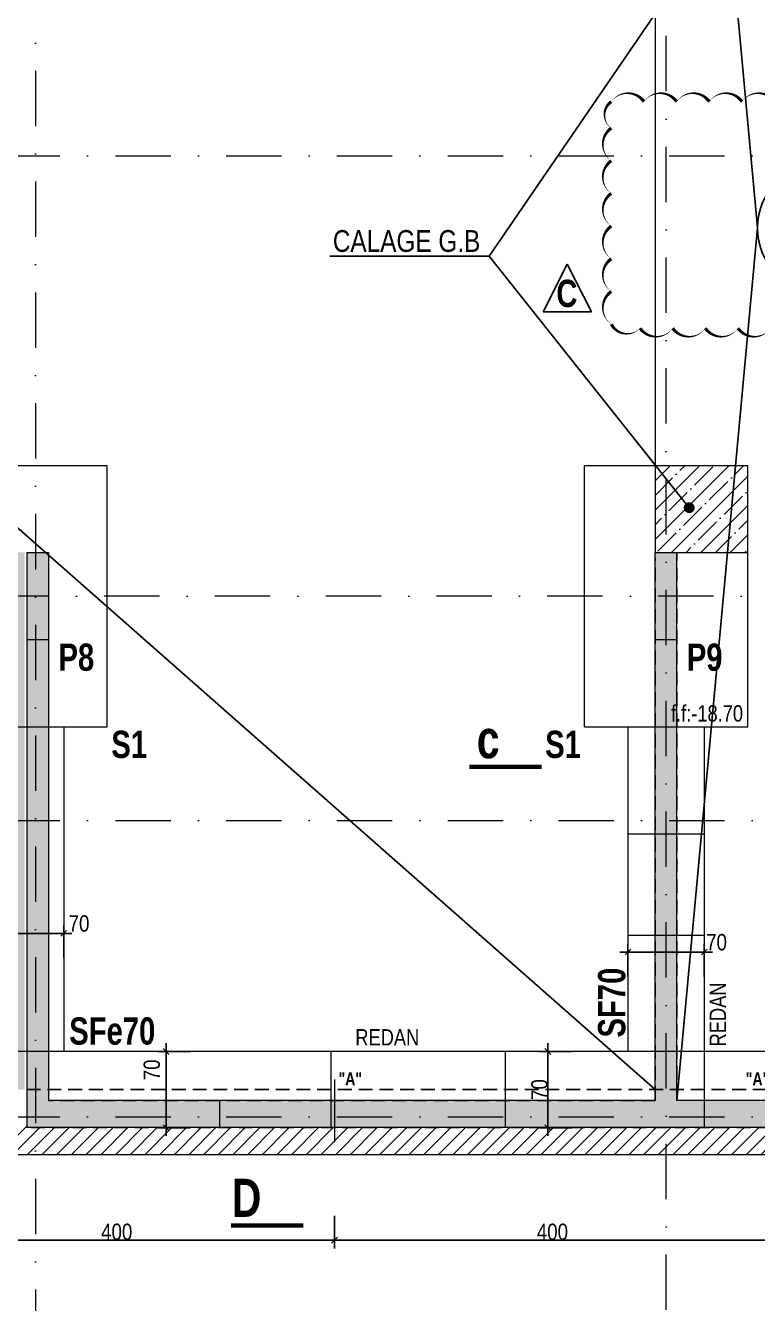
# Model space of a CAD drawing. Header units: centimetres. Extents: x 27441 to 36330, y -3271 to 929.
# Drawn here: x 30273 to 30945, y -1829 to -656 of the extents above; entities that cross this region are included whole.
import ezdxf
from ezdxf.enums import TextEntityAlignment as Align

# ---------------------------------------------------------------- set-up
doc = ezdxf.new("R2010")
doc.units = ezdxf.units.CM
doc.header["$PDMODE"] = 1
doc.header["$PDSIZE"] = -2
doc.linetypes.add('CACHEX2', pattern=[19.05, 12.7, -6.35])
doc.linetypes.add('TIRETPTX2', pattern=[50.8, 25.4, -12.7, 0, -12.7])
for name, color, linetype in [('01_cote_gen', 4, 'Continuous'), ('01_linteaux', 2, 'Continuous'), ('01_murs_sup', 2, 'CACHEX2'), ('01_poch_murs', 253, 'Continuous'), ('01_poch_poteaux', 250, 'Continuous'), ('01_texte', 230, 'Continuous'), ('AA_COTES', 2, 'Continuous')]:
    doc.layers.add(name, color=color, linetype=linetype)
for name, color, linetype, lineweight in [('01_murs_coup', 5, 'Continuous', 60), ('01_sem', 42, 'Continuous', 15), ('01_tram_axes', 2, 'TIRETPTX2', 9)]:
    doc.layers.add(name, color=color, linetype=linetype, lineweight=lineweight)
doc.styles.add('impact', font='impact.ttf')
doc.styles.add('MATTE_TXT', font='arial.ttf')
doc.styles.add('STYLE2', font='ARIALN.TTF')
doc.dimstyles.new('JB50', dxfattribs={"dimscale": 0.1, "dimtxt": 150, "dimasz": 15, "dimexe": 0.1, "dimexo": 0.1, "dimgap": 0.09, "dimtad": 1, "dimdec": 1, "dimdsep": 46, "dimtxsty": 'STYLE2', "dimblk1": 'BOND_G', "dimblk2": 'BOND_D', "dimsah": 1, "dimcen": 1.5, "dimdle": 0.01, "dimse1": 1, "dimse2": 1, "dimclrd": 4, "dimclre": 2, "dimclrt": 6, "dimazin": 2, "dimtfac": 2.333333, "dimtdec": 1, "dimtix": 1, "dimtmove": 2, "dimatfit": 3, "dimldrblk": 'BOND_G', "dimfxl": 1, "dimtolj": 1, "dimtzin": 0, "dimarcsym": 0})

# ---------------------------------------------------------------- blocks, each defined once
blk = doc.blocks.new('BOND_G')
at = {"layer": 'AA_COTES', "color": 0}
for p, q in [((0, -5), (0, 15)), ((5, 0), (-5, 0)), ((1.77, 1.77), (-1.77, -1.77))]:
    blk.add_line(p, q, dxfattribs=at)
blk = doc.blocks.new('BOND_D')
at = {"layer": 'AA_COTES', "color": 0}
for p, q in [((5, 0), (-5, 0)), ((-1.77, -1.77), (1.77, 1.77)), ((0, 5), (0, -15))]:
    blk.add_line(p, q, dxfattribs=at)
blk = doc.blocks.new('*D906')
at = {"layer": '01_cote_gen', "color": 4, "lineweight": -2, "transparency": 16777216}
blk.add_line((30402.3, -1665.9), (30402.3, -1598.9), dxfattribs=at)
at = {"layer": 'Defpoints', "color": 0, "lineweight": 0, "transparency": 16777216}
for p in [(30402.3, -1597.4), (30412.6, -1597.4), (30412.6, -1667.4)]:
    blk.add_point(p, dxfattribs=at)
at = {"layer": '01_cote_gen', "color": 4, "lineweight": -2, "transparency": 16777216, "xscale": 1.5, "yscale": 1.5, "zscale": 1.5}
for name, p, rotation in [('BOND_D', (30402.3, -1597.4), 90), ('BOND_G', (30402.3, -1667.4), 270)]:
    blk.add_blockref(name, p, dxfattribs=dict(at, rotation=rotation))
at = {"layer": '01_cote_gen', "color": 6, "lineweight": 0, "transparency": 16777216, "insert": (30389.3, -1614.3), "char_height": 15, "attachment_point": 5, "rotation": 90, "style": 'STYLE2'}
blk.add_mtext('\\A1;70', dxfattribs=at)
blk = doc.blocks.new('*D908')
at = {"layer": '01_cote_gen', "color": 4, "lineweight": -2, "transparency": 16777216}
blk.add_line((30239.9, -1489), (30306.9, -1489), dxfattribs=at)
at = {"layer": 'Defpoints', "color": 0, "lineweight": 0, "transparency": 16777216}
for p in [(30308.4, -1489), (30238.4, -1495.9), (30308.4, -1495.9)]:
    blk.add_point(p, dxfattribs=at)
at = {"layer": '01_cote_gen', "color": 4, "lineweight": -2, "transparency": 16777216, "xscale": 1.5, "yscale": 1.5, "zscale": 1.5, "rotation": 180}
blk.add_blockref('BOND_G', (30238.4, -1489), dxfattribs=at)
at = {"layer": '01_cote_gen', "color": 4, "lineweight": -2, "transparency": 16777216, "xscale": 1.5, "yscale": 1.5, "zscale": 1.5}
blk.add_blockref('BOND_D', (30308.4, -1489), dxfattribs=at)
at = {"layer": '01_cote_gen', "color": 6, "lineweight": 0, "transparency": 16777216, "insert": (30322.4, -1480), "char_height": 15, "attachment_point": 5, "style": 'STYLE2'}
blk.add_mtext('\\A1;70', dxfattribs=at)
blk = doc.blocks.new('*D909')
at = {"layer": '01_cote_gen', "color": 4, "lineweight": -2, "transparency": 16777216}
blk.add_line((30827.9, -1506.2), (30894.9, -1506.2), dxfattribs=at)
at = {"layer": 'Defpoints', "color": 0, "lineweight": 0, "transparency": 16777216}
for p in [(30826.4, -1513.1), (30896.4, -1506.2), (30896.4, -1513.1)]:
    blk.add_point(p, dxfattribs=at)
at = {"layer": '01_cote_gen', "color": 4, "lineweight": -2, "transparency": 16777216, "xscale": 1.5, "yscale": 1.5, "zscale": 1.5, "rotation": 180}
blk.add_blockref('BOND_G', (30826.4, -1506.2), dxfattribs=at)
at = {"layer": '01_cote_gen', "color": 4, "lineweight": -2, "transparency": 16777216, "xscale": 1.5, "yscale": 1.5, "zscale": 1.5}
blk.add_blockref('BOND_D', (30896.4, -1506.2), dxfattribs=at)
at = {"layer": '01_cote_gen', "color": 6, "lineweight": 0, "transparency": 16777216, "insert": (30907.7, -1497.2), "char_height": 15, "attachment_point": 5, "style": 'STYLE2'}
blk.add_mtext('\\A1;70', dxfattribs=at)
blk = doc.blocks.new('*D1273')
at = {"layer": '01_cote_gen', "color": 4, "lineweight": -2, "transparency": 16777216}
blk.add_line((30955.5, -1770.7), (30558.5, -1770.7), dxfattribs=at)
at = {"layer": 'Defpoints', "color": 0, "lineweight": 0, "transparency": 16777216}
for p in [(30557, -1680.8), (30957, -1680.8), (30557, -1770.7)]:
    blk.add_point(p, dxfattribs=at)
at = {"layer": '01_cote_gen', "color": 4, "lineweight": -2, "transparency": 16777216, "xscale": 1.5, "yscale": 1.5, "zscale": 1.5, "rotation": 180}
blk.add_blockref('BOND_D', (30557, -1770.7), dxfattribs=at)
at = {"layer": '01_cote_gen', "color": 4, "lineweight": -2, "transparency": 16777216, "xscale": 1.5, "yscale": 1.5, "zscale": 1.5}
blk.add_blockref('BOND_G', (30957, -1770.7), dxfattribs=at)
at = {"layer": '01_cote_gen', "color": 6, "lineweight": 0, "transparency": 16777216, "insert": (30757, -1763.1), "char_height": 15, "attachment_point": 5, "style": 'STYLE2'}
blk.add_mtext('\\A1;400', dxfattribs=at)
blk = doc.blocks.new('*D1274')
at = {"layer": '01_cote_gen', "color": 4, "lineweight": -2, "transparency": 16777216}
blk.add_line((30555.5, -1770.7), (30158.5, -1770.7), dxfattribs=at)
at = {"layer": 'Defpoints', "color": 0, "lineweight": 0, "transparency": 16777216}
for p in [(30157, -1680.8), (30557, -1680.8), (30157, -1770.7)]:
    blk.add_point(p, dxfattribs=at)
at = {"layer": '01_cote_gen', "color": 4, "lineweight": -2, "transparency": 16777216, "xscale": 1.5, "yscale": 1.5, "zscale": 1.5, "rotation": 180}
blk.add_blockref('BOND_D', (30157, -1770.7), dxfattribs=at)
at = {"layer": '01_cote_gen', "color": 4, "lineweight": -2, "transparency": 16777216, "xscale": 1.5, "yscale": 1.5, "zscale": 1.5}
blk.add_blockref('BOND_G', (30557, -1770.7), dxfattribs=at)
at = {"layer": '01_cote_gen', "color": 6, "lineweight": 0, "transparency": 16777216, "insert": (30357, -1763.1), "char_height": 15, "attachment_point": 5, "style": 'STYLE2'}
blk.add_mtext('\\A1;400', dxfattribs=at)
blk = doc.blocks.new('*D953')
at = {"layer": '01_cote_gen', "color": 4, "lineweight": -2, "transparency": 16777216}
blk.add_line((30752.8, -1665.9), (30752.8, -1598.9), dxfattribs=at)
at = {"layer": 'Defpoints', "color": 0, "lineweight": 0, "transparency": 16777216}
for p in [(30752.8, -1597.4), (30790.6, -1597.4), (30790.6, -1667.4)]:
    blk.add_point(p, dxfattribs=at)
at = {"layer": '01_cote_gen', "color": 4, "lineweight": -2, "transparency": 16777216, "xscale": 1.5, "yscale": 1.5, "zscale": 1.5}
for name, p, rotation in [('BOND_D', (30752.8, -1597.4), 90), ('BOND_G', (30752.8, -1667.4), 270)]:
    blk.add_blockref(name, p, dxfattribs=dict(at, rotation=rotation))
at = {"layer": '01_cote_gen', "color": 6, "lineweight": 0, "transparency": 16777216, "insert": (30745.2, -1632.4), "char_height": 15, "attachment_point": 5, "rotation": 90, "style": 'STYLE2'}
blk.add_mtext('\\A1;70', dxfattribs=at)

msp = doc.modelspace()

# ---------------------------------------------------------------- hatches: boundary and pattern name
at = {"layer": '01_poch_murs', "lineweight": 0}
h = msp.add_hatch(dxfattribs=at)
h.set_pattern_fill('ANSI35', color=256, scale=3)
h.paths.add_polyline_path([(30925.11, -1059.36), (30861.37, -1059.36), (30861.37, -1139.34), (30871.24, -1139.34), (30917.72, -1139.34)])
h.paths.add_polyline_path([(30861.37, -1059.36), (30851.24, -1059.36), (30851.24, -1139.34), (30861.37, -1139.34)])
h.paths.add_polyline_path([(30936.37, -1059.36), (30925.11, -1059.36), (30917.72, -1139.34), (30936.37, -1139.34)])
h = msp.add_hatch(color=256, dxfattribs=at)
h.dxf.hatch_style = 1
h.paths.add_polyline_path([(30272.37, -1219.36), (30252.37, -1219.36), (30252.37, -1632.36), (30272.37, -1632.36)])
h.paths.add_polyline_path([(30294.37, -1219.36), (30274.37, -1219.36), (30274.37, -1632.36), (30294.37, -1632.36)])
h.paths.add_polyline_path([(31118.97, -1642.36), (31053.97, -1642.36), (30871.24, -1642.36), (30871.24, -1632.36), (30851.24, -1632.36), (30851.24, -1642.36), (30294.37, -1642.36), (30294.37, -1632.36), (30274.37, -1632.36), (30274.37, -1667.36), (31118.97, -1667.36)])
h.paths.add_polyline_path([(30871.24, -1219.36), (30851.24, -1219.36), (30851.24, -1508.94), (30871.24, -1523.54)])
h.paths.add_polyline_path([(30871.24, -1523.54), (30851.24, -1508.94), (30851.24, -1632.36), (30871.24, -1632.36)])
h.paths.add_polyline_path([(30861.99, -1298.75), (30935.91, -1298.75), (30935.91, -1275.48), (30861.99, -1275.48)], flags=9)
h = msp.add_hatch(dxfattribs=at)
h.set_pattern_fill('ANSI31', color=256, scale=3)
h.set_pattern_definition([(45, (0, -4918.752), (-6.735192, 6.735192), [])])
h.paths.add_polyline_path([(29075.45, -1797.36), (28980.45, -1797.36), (28955.45, -1797.36), (28955.45, -1822.36), (29075.45, -1822.36)])
h.paths.add_polyline_path([(29110.45, -1692.36), (29685.45, -1692.36), (29685.45, -1667.36), (29085.45, -1667.36), (29085.45, -1797.36), (29075.45, -1797.36), (29075.45, -1822.36), (29110.45, -1822.36)])
h.paths.add_polyline_path([(30264.37, -1667.36), (29685.45, -1667.36), (29685.45, -1692.36), (30264.37, -1692.36)])
h.paths.add_polyline_path([(30282.37, -1667.36), (30274.37, -1667.36), (30274.37, -1657.36), (30272.37, -1657.36), (30272.37, -1667.36), (30264.37, -1667.36), (30264.37, -1692.36), (30282.37, -1692.36)])
h.paths.add_polyline_path([(30424.9, -1667.36), (30282.37, -1667.36), (30282.37, -1692.36), (30424.9, -1692.36)])
h.paths.add_polyline_path([(30474.9, -1667.36), (30424.9, -1667.36), (30424.9, -1692.36), (30474.9, -1692.36)])
h.paths.add_polyline_path([(30861.37, -1667.36), (30474.9, -1667.36), (30474.9, -1692.36), (30861.37, -1692.36)])
h.paths.add_polyline_path([(31033.97, -1667.36), (30861.37, -1667.36), (30861.37, -1692.36), (31008.97, -1692.36), (31008.97, -1826.4), (31140.97, -1826.4), (31140.97, -1667.36), (31138.97, -1667.36), (31138.97, -1801.4), (31033.97, -1801.4)])
h.paths.add_polyline_path([(31686.97, -1667.36), (31140.97, -1667.36), (31140.97, -1826.4), (31163.97, -1826.4), (31163.97, -1692.36), (31686.97, -1692.36)])
h.paths.add_polyline_path([(31783.48, -1667.36), (31686.97, -1667.36), (31686.97, -1692.36), (31783.48, -1692.36)])
at = {"layer": '01_poch_poteaux', "lineweight": 0}
h = msp.add_hatch(color=256, dxfattribs=at)
h.dxf.hatch_style = 1
h.paths.add_polyline_path([(30272.37, -1139.36), (30252.37, -1139.36), (30252.37, -1219.36), (30272.37, -1219.36)])
h.paths.add_polyline_path([(30294.37, -1139.36), (30274.37, -1139.36), (30274.37, -1219.36), (30294.37, -1219.36)])
h = msp.add_hatch(color=256, dxfattribs=at)
h.dxf.hatch_style = 1
h.paths.add_polyline_path([(30871.24, -1139.34), (30851.24, -1139.34), (30851.24, -1219.36), (30871.24, -1219.36)])

# ---------------------------------------------------------------- linework, layer by layer
at = {"layer": '01_cote_gen', "lineweight": 0}
msp.add_line((30451.24, -1642.36), (30451.24, -1667.36), dxfattribs=at)
at = {"layer": '01_linteaux', "lineweight": 0}
for p, q in [((30851.24, -538.36), (30851.24, -1139.34)), ((31008.97, -1692.36), (29110.45, -1692.36))]:
    msp.add_line(p, q, dxfattribs=at)
at = {"layer": '01_murs_coup', "lineweight": 18}
for p, q in [((30274.37, -1139.36), (30274.37, -1667.36)), ((30274.37, -1139.36), (30294.37, -1139.36)), ((30294.37, -1139.36), (30294.37, -1642.36)), ((30851.24, -1139.34), (30871.24, -1139.34)), ((30851.24, -1642.36), (30851.24, -1139.34)), ((30871.24, -1642.36), (30871.24, -1139.34)), ((30851.24, -1642.36), (30294.37, -1642.36)), ((31120.97, -1642.36), (30871.24, -1642.36)), ((31033.97, -1642.36), (30871.24, -1642.36)), ((31118.97, -1667.36), (30274.37, -1667.36))]:
    msp.add_line(p, q, dxfattribs=at)
at = {"layer": '01_murs_sup'}
for p, q in [((30851.24, -1642.36), (30851.24, -1144.34)), ((30871.24, -1642.36), (30871.24, -1139.34)), ((30274.37, -1632.36), (31120.97, -1632.36)), ((30851.24, -1642.36), (30294.37, -1642.36)), ((31033.97, -1667.36), (30274.37, -1667.36))]:
    msp.add_line(p, q, dxfattribs=at)
at = {"layer": '01_poch_poteaux', "lineweight": 18}
for p, q in [((30274.37, -1219.36), (30294.37, -1219.36)), ((30851.24, -1219.36), (30871.24, -1219.36))]:
    msp.add_line(p, q, dxfattribs=at)
at = {"layer": '01_sem', "lineweight": 18}
for p, q in [((30198.37, -1059.36), (30348.37, -1059.36)), ((30786.37, -1059.36), (30936.37, -1059.36)), ((30198.37, -1299.36), (30308.37, -1299.36)), ((30308.37, -1299.36), (30308.37, -1597.36)), ((30308.37, -1299.36), (30348.37, -1299.36)), ((30786.37, -1299.36), (30896.37, -1299.36)), ((30826.37, -1299.36), (30826.37, -1597.36)), ((30896.37, -1299.36), (30896.37, -1597.36)), ((30896.37, -1299.36), (30936.37, -1299.36)), ((30826.37, -1397.76), (30896.37, -1397.76)), ((30826.37, -1490.78), (30896.37, -1490.78)), ((30826.37, -1597.36), (29720.45, -1597.36)), ((30553.96, -1667.36), (30553.96, -1597.36)), ((30713.97, -1667.36), (30713.97, -1597.36)), ((31118.97, -1597.36), (30826.37, -1597.36)), ((30896.37, -1597.36), (30896.37, -1667.36))]:
    msp.add_line(p, q, dxfattribs=at)
at = {"layer": '01_sem', "ltscale": 2}
for p, q in [((30348.37, -1299.36), (30348.37, -1059.36)), ((30786.37, -1299.36), (30786.37, -1059.36)), ((30936.37, -1299.36), (30936.37, -1059.36)), ((30871.24, -1139.34), (30936.37, -1139.34))]:
    msp.add_line(p, q, dxfattribs=at)
at = {"layer": '01_sem', "lineweight": 5}
msp.add_line((30556.98, -1623.25), (30556.98, -1680.75), dxfattribs=at)
msp.add_solid([(30551.98, -1642.36), (30551.98, -1667.36), (30561.98, -1667.36), (30561.98, -1642.36)], dxfattribs=at)
at = {"layer": '01_texte'}
for p, q in [((30871.24, -34.36), (30945.25, -841.4)), ((30887.44, -591.88), (30699.05, -867.48)), ((30945.25, -841.4), (30871.24, -1642.36)), ((30699.05, -867.48), (30552.81, -867.48)), ((30699.05, -867.48), (30882.63, -1098.22)), ((30770.66, -874.67), (30748.38, -918.36)), ((30770.66, -874.67), (30792.95, -918.36)), ((30033, -911.5), (30851.24, -1632.36)), ((30748.38, -918.36), (30792.95, -918.36))]:
    msp.add_line(p, q, dxfattribs=at)
msp.add_lwpolyline([(30957.42, -933.47, 0, 3, -0.5205671), (30927.42, -933.47, 0, 3, -0.5205671), (30897.42, -933.47, 0, 3, -0.5205671), (30867.42, -933.47, 0, 3, -0.5205671), (30837.42, -933.47, 0, 3, -0.5205671), (30811.09, -929.79, 0, 3, -0.5205671), (30811.09, -899.79, 0, 3, -0.5205671), (30811.09, -869.79, 0, 3, -0.5205671), (30811.09, -839.79, 0, 3, -0.5205671), (30811.09, -809.79, 0, 3, -0.5205671), (30811.09, -779.79, 0, 3, -0.5205671), (30811.09, -749.79, 0, 3, -0.5205671), (30811.09, -725.55, 0, 3, -0.5205671), (30841.09, -725.55, 0, 3, -0.5205671), (30871.09, -725.55, 0, 3, -0.5205671), (30901.09, -725.55, 0, 3, -0.5205671), (30931.09, -725.55, 0, 3, -0.5205671), (30961.09, -725.55, 0, 3, -0.5205671)], format="xyseb", dxfattribs=at)
at = {"layer": '01_texte', "const_width": 5}
msp.add_lwpolyline([(30880.13, -1098.22, 1), (30885.13, -1098.22, 1)], format="xyb", close=True, dxfattribs=at)
at = {"layer": '01_texte', "const_width": 4}
for points in [[(30747.1, -1336.08), (30680.71, -1336.08)], [(30528.45, -1757.09), (30462.06, -1757.09)]]:
    msp.add_lwpolyline(points, dxfattribs=at)
at = {"layer": '01_texte'}
msp.add_circle((31005.25, -841.4), 60, dxfattribs=at)
at = {"layer": '01_tram_axes', "ltscale": 2}
for p, q in [((30282.37, 828.27), (30282.37, -2002.64)), ((30861.37, -1936.39), (30861.37, 797.29)), ((28626.87, -775.36), (36267.9, -775.36)), ((31006.46, -1179.36), (29556.83, -1179.36)), ((28626.87, -1385.36), (36267.9, -1385.36)), ((28626.87, -1657.36), (36267.9, -1657.36))]:
    msp.add_line(p, q, dxfattribs=at)

# ---------------------------------------------------------------- texts
at = {"layer": '01_texte', "style": 'MATTE_TXT', "width": 0.8}
msp.add_text('CALAGE G.B', height=20, dxfattribs=at).set_placement((30623.12, -869.42), align=Align.BOTTOM_CENTER)
at = {"layer": '01_texte', "style": 'impact'}
for s, height, p in [('C', 25, (30779.99, -921.5)), ('P8', 25, (30336.34, -1255.46)), ('P9', 25, (30913.21, -1255.46)), ('c', 35, (30708.44, -1338.77)), ('S1', 25, (30384.85, -1335.47)), ('S1', 25, (30783.18, -1335.47)), ('SFe70', 25, (30392.44, -1598.62)), ('D', 35, (30489.79, -1759.77))]:
    msp.add_text(s, height=height, dxfattribs=at).set_placement(p, align=Align.BOTTOM_RIGHT)
at = {"layer": '01_texte', "style": 'MATTE_TXT', "width": 0.8}
for s, p in [('f.f:-18.70', (30865.87, -1299.06)), ('REDAN', (30576.06, -1596.42))]:
    msp.add_text(s, height=15, dxfattribs=at).set_placement(p, align=Align.BOTTOM_LEFT)
at = {"layer": '01_texte', "style": 'impact'}
msp.add_text('SF70', height=25, rotation=90, dxfattribs=at).set_placement((30831.44, -1520.48), align=Align.BOTTOM_RIGHT)
at = {"layer": '01_texte', "style": 'MATTE_TXT', "width": 0.8}
msp.add_text('REDAN', height=15, rotation=90, dxfattribs=at).set_placement((30920.9, -1592.77), align=Align.BOTTOM_LEFT)
at = {"layer": '01_texte', "style": 'impact'}
for p in [(30560.68, -1628.56), (30934.52, -1628.56)]:
    msp.add_text('"A"', height=12, dxfattribs=at).set_placement(p)

# ---------------------------------------------------------------- dimensions: what is measured, and where the dimension line sits
at = {"layer": '01_cote_gen', "lineweight": 0}
for base, p1, p2, picture, middle in [((30308.37, -1489), (30238.37, -1495.93), (30308.37, -1495.93), '*D908', (30322.39, -1480.01)), ((30896.37, -1506.17), (30826.37, -1513.1), (30896.37, -1513.1), '*D909', (30907.74, -1497.18))]:
    dim = msp.add_linear_dim(base=base, p1=p1, p2=p2, dimstyle='JB50', dxfattribs=at)
    dim.commit()
    dim.dimension.update_dxf_attribs({"geometry": picture, "text_midpoint": middle, "dimtype": 160})
dim = msp.add_linear_dim(base=(30402.27, -1597.36), p1=(30412.61, -1667.36), p2=(30412.61, -1597.36), angle=90, dimstyle='JB50', dxfattribs=at)
dim.commit()
dim.dimension.update_dxf_attribs({"geometry": '*D906', "text_midpoint": (30389.27, -1614.28), "dimtype": 160})
dim = msp.add_linear_dim(base=(30752.82, -1597.36), p1=(30790.58, -1667.36), p2=(30790.58, -1597.36), angle=90, dimstyle='JB50', dxfattribs=at)
dim.commit()
dim.dimension.update_dxf_attribs({"geometry": '*D953', "text_midpoint": (30745.16, -1632.36)})
for base, p1, p2, picture, middle in [((30156.98, -1770.72), (30556.98, -1680.75), (30156.98, -1680.75), '*D1274', (30356.98, -1763.06)), ((30556.98, -1770.72), (30956.98, -1680.75), (30556.98, -1680.75), '*D1273', (30756.98, -1763.06))]:
    dim = msp.add_linear_dim(base=base, p1=p1, p2=p2, dimstyle='JB50', dxfattribs=at)
    dim.commit()
    dim.dimension.update_dxf_attribs({"geometry": picture, "text_midpoint": middle})

doc.saveas('drawing.dxf')
